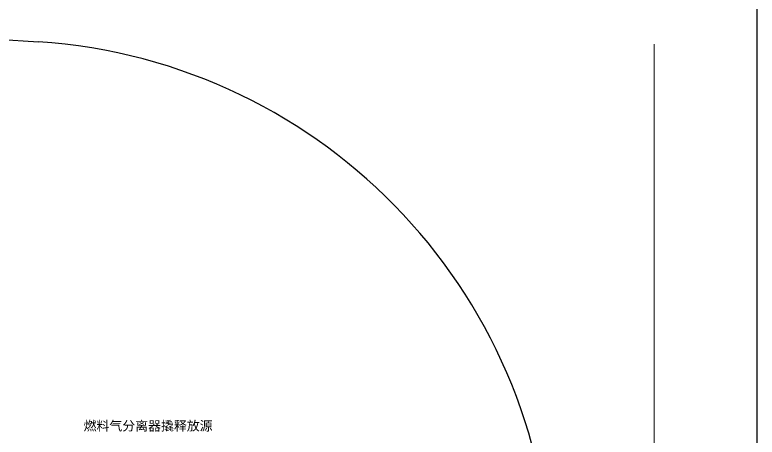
# Model space of a CAD drawing. Header units: inches. Extents: x 517790 to 538444, y 301815 to 302461.
# Drawn here: x 517888.41 to 517903.23, y 302348.98 to 302357.42 of the extents above; entities that cross this region are included whole.
import ezdxf

# ---------------------------------------------------------------- set-up
doc = ezdxf.new("R2010")
doc.units = ezdxf.units.IN
doc.header["$MEASUREMENT"] = 0
doc.linetypes.add('DASHDOT', pattern=[25.4, 12.7, -6.35, 0, -6.35])
doc.layers.add('Layout', color=6, linetype='Continuous', lineweight=15)
doc.layers.add('硅胶总平面底图 工艺装置区', color=253, linetype='Continuous')
doc.styles.get("Standard").update_dxf_attribs({"font": 'arial.ttf'})

msp = doc.modelspace()

# ---------------------------------------------------------------- linework, layer by layer
at = {"layer": 'Layout', "color": 9, "lineweight": -3}
for p, q in [((517903.232, 302319.369), (517903.232, 302359.591)), ((517881.206, 302357.382), (517888.88, 302356.876))]:
    msp.add_line(p, q, dxfattribs=at)
at = {"layer": 'Layout', "color": 9, "linetype": 'DASHDOT', "ltscale": 5}
msp.add_line((517901.176, 302293.333), (517901.176, 302357.895), dxfattribs=at)
at = {"layer": 'Layout', "color": 9, "lineweight": -3}
msp.add_arc((517888.158, 302345.937), 10.963, 0, 86.2239, dxfattribs=at)

# ---------------------------------------------------------------- texts
at = {"layer": '硅胶总平面底图 工艺装置区', "color": 253, "linetype": 'Continuous', "lineweight": -3, "insert": (517889.782, 302349.301), "char_height": 0.1888, "attachment_point": 1}
msp.add_mtext_dynamic_manual_height_columns('{\\fSimSun|b0|i0|c134|p2;燃料气分离器撬释放源}', width=3124.25178, gutter_width=1, heights=[0], dxfattribs=at)

doc.saveas('drawing.dxf')
